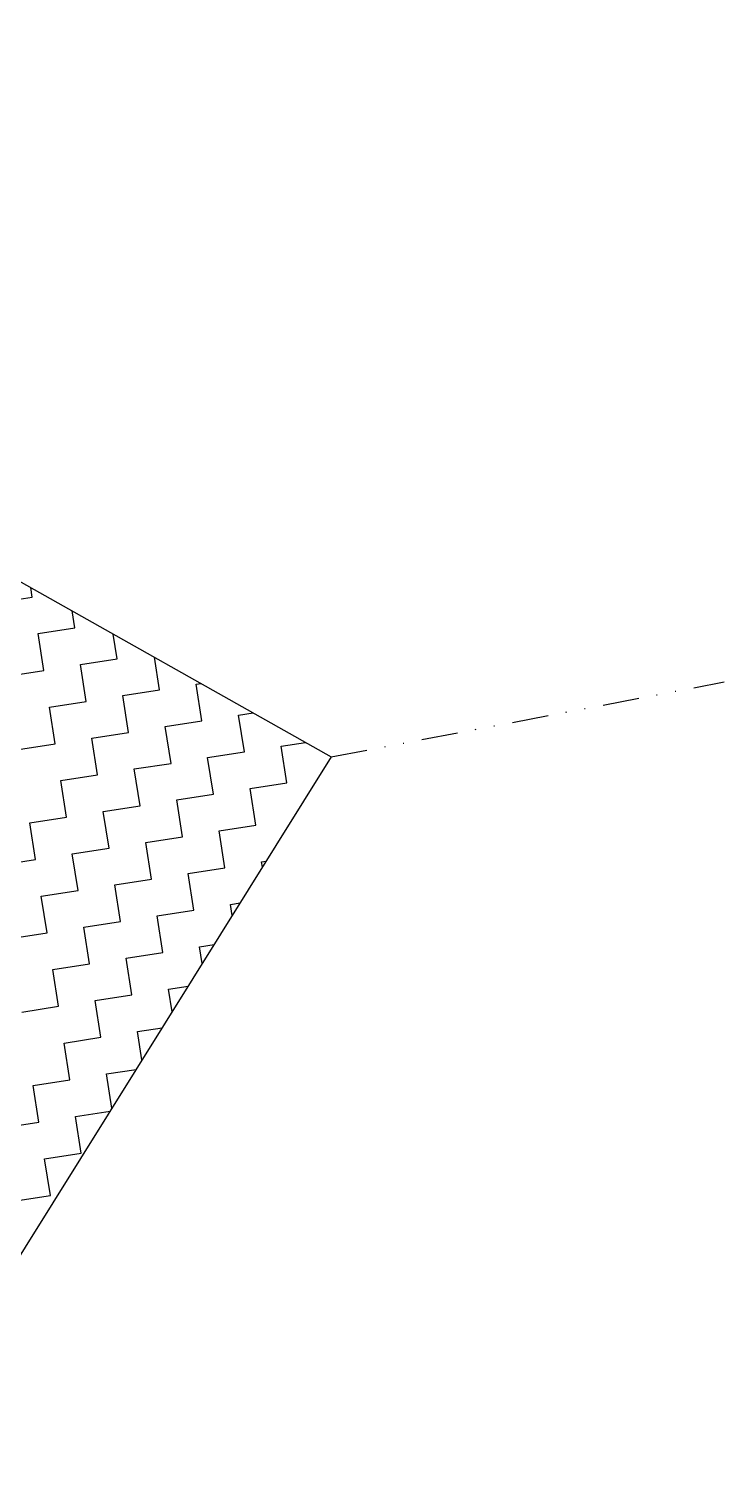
# Model space of a CAD drawing. Header units: metres. Extents: x 288492 to 290465, y 1999120 to 2001541.
# Drawn here: x 290369.3 to 290462.2, y 1999810.3 to 2000002.1 of the extents above; entities that cross this region are included whole.
import ezdxf

# ---------------------------------------------------------------- set-up
doc = ezdxf.new("R2010")
doc.units = ezdxf.units.M
doc.header["$MEASUREMENT"] = 0
doc.linetypes.add('DIVIDE', pattern=[1.25, 0.5, -0.25, 0, -0.25, 0, -0.25])
doc.layers.add('POLY_HATCH', color=12, linetype='Continuous')
doc.layers.add('V_DIVIDE_LINE', color=7, linetype='DIVIDE')

# ---------------------------------------------------------------- blocks, each defined once
blk = doc.blocks.new('25')
at = {"layer": 'POLY_HATCH'}
for p, q in [((290263.34, 1999971.25), (290443.8, 1999868.55)), ((290443.8, 1999868.55), (290382.58, 1999771.37))]:
    blk.add_line(p, q, dxfattribs=at)
at = {"layer": 'POLY_HATCH', "linetype": 'Continuous'}
for p, q in [((290402.73, 1999890.74), (290402.54, 1999892.04)), ((290397.67, 1999889.98), (290402.73, 1999890.74)), ((290408.55, 1999886.46), (290408.2, 1999888.81)), ((290403.5, 1999885.69), (290408.55, 1999886.46)), ((290404.27, 1999880.63), (290403.5, 1999885.69)), ((290414.38, 1999882.17), (290413.86, 1999885.59)), ((290409.32, 1999881.4), (290414.38, 1999882.17)), ((290420.2, 1999877.88), (290419.52, 1999882.37)), ((290399.21, 1999879.87), (290404.27, 1999880.63)), ((290410.09, 1999876.34), (290409.32, 1999881.4)), ((290415.14, 1999877.11), (290420.2, 1999877.88)), ((290425.26, 1999878.64), (290425.9, 1999878.74)), ((290426.02, 1999873.59), (290425.26, 1999878.64)), ((290405.03, 1999875.58), (290410.09, 1999876.34)), ((290415.91, 1999872.05), (290415.14, 1999877.11)), ((290405.8, 1999870.52), (290405.03, 1999875.58)), ((290431.08, 1999874.35), (290433.07, 1999874.66)), ((290431.85, 1999869.3), (290431.08, 1999874.35)), ((290410.86, 1999871.29), (290415.91, 1999872.05)), ((290420.97, 1999872.82), (290426.02, 1999873.59)), ((290421.74, 1999867.76), (290420.97, 1999872.82)), ((290400.74, 1999869.75), (290405.8, 1999870.52)), ((290411.62, 1999866.23), (290410.86, 1999871.29)), ((290436.9, 1999870.06), (290440.25, 1999870.57)), ((290437.67, 1999865.01), (290436.9, 1999870.06)), ((290416.68, 1999867), (290421.74, 1999867.76)), ((290426.79, 1999868.53), (290431.85, 1999869.3)), ((290427.56, 1999863.47), (290426.79, 1999868.53)), ((290406.57, 1999865.46), (290411.62, 1999866.23)), ((290417.45, 1999861.94), (290416.68, 1999867)), ((290407.33, 1999860.41), (290406.57, 1999865.46)), ((290432.61, 1999864.24), (290437.67, 1999865.01)), ((290433.38, 1999859.18), (290432.61, 1999864.24)), ((290412.39, 1999861.17), (290417.45, 1999861.94)), ((290422.5, 1999862.71), (290427.56, 1999863.47)), ((290423.27, 1999857.65), (290422.5, 1999862.71)), ((290402.28, 1999859.64), (290407.33, 1999860.41)), ((290413.16, 1999856.12), (290412.39, 1999861.17)), ((290403.04, 1999854.58), (290402.28, 1999859.64)), ((290428.33, 1999858.42), (290433.38, 1999859.18)), ((290429.09, 1999853.36), (290428.33, 1999858.42)), ((290408.1, 1999855.35), (290413.16, 1999856.12)), ((290418.21, 1999856.88), (290423.27, 1999857.65)), ((290418.98, 1999851.83), (290418.21, 1999856.88)), ((290397.99, 1999853.82), (290403.04, 1999854.58)), ((290408.87, 1999850.29), (290408.1, 1999855.35)), ((290434.15, 1999854.13), (290434.77, 1999854.22)), ((290434.26, 1999853.41), (290434.15, 1999854.13)), ((290424.04, 1999852.59), (290429.09, 1999853.36)), ((290424.8, 1999847.54), (290424.04, 1999852.59)), ((290403.81, 1999849.53), (290408.87, 1999850.29)), ((290413.92, 1999851.06), (290418.98, 1999851.83)), ((290414.69, 1999846), (290413.92, 1999851.06)), ((290404.58, 1999844.47), (290403.81, 1999849.53)), ((290429.86, 1999848.3), (290431.17, 1999848.5)), ((290430.09, 1999846.79), (290429.86, 1999848.3)), ((290409.63, 1999845.24), (290414.69, 1999846)), ((290419.75, 1999846.77), (290424.8, 1999847.54)), ((290420.51, 1999841.71), (290419.75, 1999846.77)), ((290399.52, 1999843.7), (290404.58, 1999844.47)), ((290410.4, 1999840.18), (290409.63, 1999845.24)), ((290425.57, 1999842.48), (290427.57, 1999842.78)), ((290425.92, 1999840.17), (290425.57, 1999842.48)), ((290405.34, 1999839.41), (290410.4, 1999840.18)), ((290415.46, 1999840.95), (290420.51, 1999841.71)), ((290416.22, 1999835.89), (290415.46, 1999840.95)), ((290406.11, 1999834.36), (290405.34, 1999839.41)), ((290421.28, 1999836.66), (290423.96, 1999837.06)), ((290421.75, 1999833.55), (290421.28, 1999836.66)), ((290401.05, 1999833.59), (290406.11, 1999834.36)), ((290411.17, 1999835.12), (290416.22, 1999835.89)), ((290411.93, 1999830.07), (290411.17, 1999835.12)), ((290416.99, 1999830.83), (290420.36, 1999831.35)), ((290417.58, 1999826.93), (290416.99, 1999830.83)), ((290406.88, 1999829.3), (290411.93, 1999830.07)), ((290407.64, 1999824.24), (290406.88, 1999829.3)), ((290402.59, 1999823.48), (290407.64, 1999824.24)), ((290412.7, 1999825.01), (290416.76, 1999825.63)), ((290413.41, 1999820.32), (290412.7, 1999825.01)), ((290403.36, 1999818.42), (290402.59, 1999823.48)), ((290398.3, 1999817.65), (290403.36, 1999818.42)), ((290408.41, 1999819.19), (290413.16, 1999819.91)), ((290409.18, 1999814.13), (290408.41, 1999819.19)), ((290404.12, 1999813.36), (290409.18, 1999814.13)), ((290404.89, 1999808.31), (290404.12, 1999813.36)), ((290399.83, 1999807.54), (290404.89, 1999808.31))]:
    blk.add_line(p, q, dxfattribs=at)
at = {"layer": 'V_DIVIDE_LINE', "ltscale": 10}
blk.add_line((290443.8, 1999868.55), (290497.97, 1999878.68), dxfattribs=at)

msp = doc.modelspace()

# ---------------------------------------------------------------- block references
at = {"xscale": 0.9698261639439751, "yscale": 0.9698261639439751, "zscale": 0.9698261639439751, "rotation": 0.222768048152709}
msp.add_blockref('25', (16272.72, 59299.43), dxfattribs=at)

doc.saveas('drawing.dxf')
